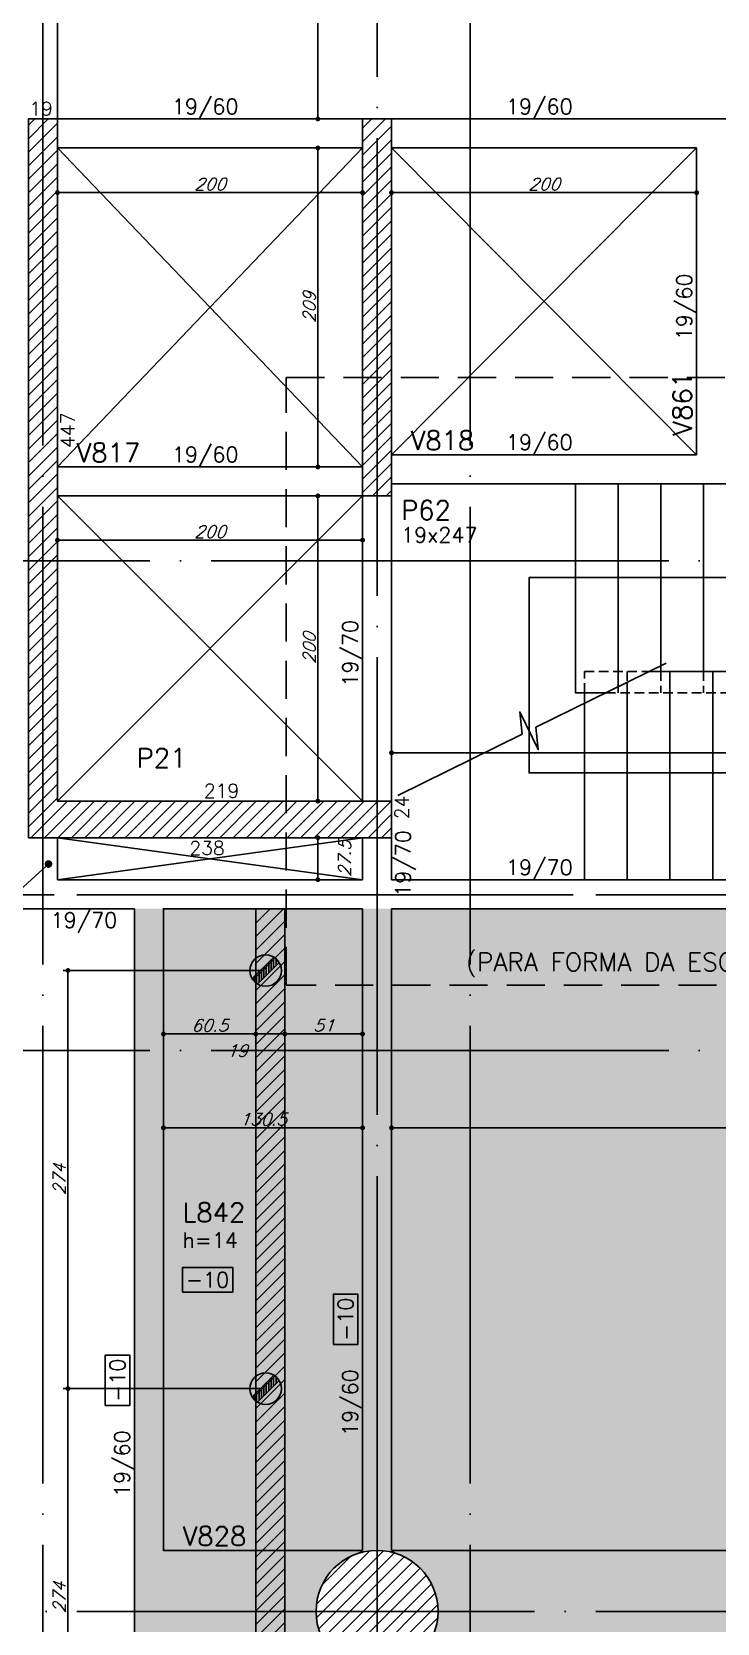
# Model space of a CAD drawing. Extents: x -5173 to 5397, y -2411 to 2089.
# Drawn here: x 1278 to 1727, y -492 to 551 of the extents above; entities that cross this region are included whole.
import ezdxf
from ezdxf import colors
from ezdxf.entities.mleader import LeaderData, LeaderLine
from ezdxf.enums import TextEntityAlignment as Align
from ezdxf.math import Vec2, Vec3

# ---------------------------------------------------------------- set-up
doc = ezdxf.new("R2010")
doc.units = 0
doc.header["$LTSCALE"] = 50
doc.header["$MEASUREMENT"] = 0
doc.linetypes.add('DASHED', pattern=[0.75, 0.5, -0.25])
doc.linetypes.add('EIXO', pattern=[6.8, 6, -0.4, 0, -0.4])
doc.layers.get('0').update_dxf_attribs({"linetype": 'CONTINUOUS'})
doc.layers.get('DEFPOINTS').update_dxf_attribs({"linetype": 'CONTINUOUS'})
for name, color, linetype in [('F-ARM', 6, 'CONTINUOUS'), ('F-AUX', 2, 'CONTINUOUS'), ('F-AUX-RED', 1, 'CONTINUOUS'), ('F-COTAS', 106, 'CONTINUOUS'), ('F-EIXO', 12, 'EIXO'), ('F-ESC-PROJ', 1, 'CONTINUOUS'), ('F-ESCADAS', 2, 'CONTINUOUS'), ('F-LAJES-DIM', 2, 'CONTINUOUS'), ('F-LAJES-NOME', 4, 'CONTINUOUS'), ('F-LAJES-R', 254, 'CONTINUOUS'), ('F-LEADER', 1, 'CONTINUOUS'), ('F-MURETA', 91, 'CONTINUOUS'), ('F-PILARES-DIM', 172, 'CONTINUOUS'), ('F-PILARES-HACH', 174, 'CONTINUOUS'), ('F-PILARES-NOME', 170, 'CONTINUOUS'), ('F-PILARES-S', 170, 'CONTINUOUS'), ('F-TEXTO', 6, 'CONTINUOUS'), ('F-TEXTO-YELLOW', 2, 'CONTINUOUS'), ('F-VIGAS', 3, 'CONTINUOUS'), ('F-VIGAS-DIM', 2, 'CONTINUOUS'), ('F-VIGAS-NOME', 4, 'CONTINUOUS'), ('F-VÃO', 1, 'CONTINUOUS')]:
    doc.layers.add(name, color=color, linetype=linetype)
doc.layers.add('F-DESNIVEL-2', color=7, linetype='CONTINUOUS', true_color=0xffd1e8)
doc.layers.add('F-REV', color=1, linetype='CONTINUOUS', plot=False)
doc.styles.add('5385-ARQ-PB-BAS-PLA-TER-TORRE-A-106-TXT$0$R60-75', font='simplex.shx', dxfattribs={"height": 0.1125})
doc.styles.add('CP-TEXT-INCL', font='simplex.shx', dxfattribs={"oblique": 20})
doc.styles.add('CP-TEXTO', font='simplex.shx')
doc.styles.add('MCP', font='simplex.shx')
doc.styles.add('ROMANS', font='simplex.shx')
doc.styles.get("Standard").update_dxf_attribs({"font": 'simplex.shx'})
doc.dimstyles.new('CP-COTAS-50', dxfattribs={"dimscale": 0.64, "dimtxt": 12.5, "dimasz": 5, "dimexe": 5, "dimexo": 5, "dimgap": 2.5, "dimtad": 1, "dimdec": 1, "dimdsep": 46, "dimtxsty": 'CP-TEXT-INCL', "dimblk1": 'DOT', "dimblk2": 'DOT', "dimsah": 1, "dimcen": 9, "dimclrd": 256, "dimclre": 256, "dimclrt": 256, "dimadec": 0, "dimazin": 0, "dimtfac": 1, "dimtdec": 1, "dimtmove": 2, "dimatfit": 3, "dimldrblk": 'DOT', "dimfxl": 0, "dimtolj": 1, "dimarcsym": 0})

# ---------------------------------------------------------------- blocks, each defined once
blk = doc.blocks.new('*U4')
at = {"layer": 'F-LAJES-DIM', "color": 1}
blk.add_lwpolyline([(0, 0), (33, 0), (33, 16), (0, 16)], close=True, dxfattribs=at)
at = {"layer": 'F-LAJES-DIM', "style": 'MCP'}
blk.add_attdef('DIM', text='', height=10, dxfattribs=at).set_placement((16.5, 8), align=Align.MIDDLE_CENTER)
blk = doc.blocks.new('*U7')
at = {"layer": 'F-VIGAS-DIM', "color": 1}
blk.add_lwpolyline([(0, 0), (33, 0), (33, 16), (0, 16)], close=True, dxfattribs=at)
at = {"layer": 'F-VIGAS-DIM', "style": 'MCP'}
blk.add_attdef('DIM', text='', height=10, dxfattribs=at).set_placement((16.5, 8), align=Align.MIDDLE_CENTER)
blk = doc.blocks.new('_DOT')
at = {"color": 0, "linetype": 'ByBlock'}
blk.add_line((-0.5, 0), (-1, 0), dxfattribs=at)
at = {"color": 0, "linetype": 'ByBlock', "const_width": 0.5}
blk.add_lwpolyline([(-0.25, 0, 1), (0.25, 0, 1)], format="xyb", close=True, dxfattribs=at)
blk = doc.blocks.new('*D33')
at = {"layer": 'DEFPOINTS', "color": 0, "linetype": 'Continuous', "transparency": 16777216}
for p in [(1465.7, 22.5), (1465.7, 22.5), (1465.7, -5)]:
    blk.add_point(p, dxfattribs=at)
at = {"layer": 'F-COTAS', "linetype": 'Continuous', "lineweight": -2, "transparency": 16777216}
blk.add_line((1465.7, -1.8), (1465.7, 19.3), dxfattribs=at)
at = {"layer": 'F-COTAS', "linetype": 'Continuous', "lineweight": -2, "transparency": 16777216, "xscale": 3.2, "yscale": 3.2, "zscale": 3.2}
for p, rotation in [((1465.7, 22.5), 90), ((1465.7, -5), 270)]:
    blk.add_blockref('_DOT', p, dxfattribs=dict(at, rotation=rotation))
at = {"layer": 'F-COTAS', "linetype": 'Continuous', "transparency": 16777216, "insert": (1483.3, 8.7), "char_height": 8, "attachment_point": 5, "rotation": 90, "style": 'CP-TEXT-INCL'}
blk.add_mtext('\\A1;27.5', dxfattribs=at)
blk = doc.blocks.new('*D34')
at = {"layer": 'DEFPOINTS', "color": 0, "linetype": 'Continuous', "transparency": 16777216}
for p in [(1465.7, 246.5), (1465.7, 246.5), (1465.7, 46.5)]:
    blk.add_point(p, dxfattribs=at)
at = {"layer": 'F-COTAS', "linetype": 'Continuous', "lineweight": -2, "transparency": 16777216}
blk.add_line((1465.7, 49.7), (1465.7, 243.3), dxfattribs=at)
at = {"layer": 'F-COTAS', "linetype": 'Continuous', "lineweight": -2, "transparency": 16777216, "xscale": 3.2, "yscale": 3.2, "zscale": 3.2}
for p, rotation in [((1465.7, 246.5), 90), ((1465.7, 46.5), 270)]:
    blk.add_blockref('_DOT', p, dxfattribs=dict(at, rotation=rotation))
at = {"layer": 'F-COTAS', "linetype": 'Continuous', "transparency": 16777216, "insert": (1460.1, 146.5), "char_height": 8, "attachment_point": 5, "rotation": 90, "style": 'CP-TEXT-INCL'}
blk.add_mtext('\\A1;200', dxfattribs=at)
blk = doc.blocks.new('*D35')
at = {"layer": 'DEFPOINTS', "color": 0, "linetype": 'Continuous', "transparency": 16777216}
for p in [(1465.7, 474.5), (1465.7, 474.5), (1465.7, 265.5)]:
    blk.add_point(p, dxfattribs=at)
at = {"layer": 'F-COTAS', "linetype": 'Continuous', "lineweight": -2, "transparency": 16777216}
blk.add_line((1465.7, 268.7), (1465.7, 471.3), dxfattribs=at)
at = {"layer": 'F-COTAS', "linetype": 'Continuous', "lineweight": -2, "transparency": 16777216, "xscale": 3.2, "yscale": 3.2, "zscale": 3.2}
for p, rotation in [((1465.7, 474.5), 90), ((1465.7, 265.5), 270)]:
    blk.add_blockref('_DOT', p, dxfattribs=dict(at, rotation=rotation))
at = {"layer": 'F-COTAS', "linetype": 'Continuous', "transparency": 16777216, "insert": (1460.1, 370), "char_height": 8, "attachment_point": 5, "rotation": 90, "style": 'CP-TEXT-INCL'}
blk.add_mtext('\\A1;209', dxfattribs=at)
blk = doc.blocks.new('*D36')
at = {"layer": 'DEFPOINTS', "color": 0, "linetype": 'Continuous', "transparency": 16777216}
for p in [(1465.7, 864.5), (1465.7, 864.5), (1465.7, 493.5)]:
    blk.add_point(p, dxfattribs=at)
at = {"layer": 'F-COTAS', "linetype": 'Continuous', "lineweight": -2, "transparency": 16777216}
blk.add_line((1465.7, 496.7), (1465.7, 861.3), dxfattribs=at)
at = {"layer": 'F-COTAS', "linetype": 'Continuous', "lineweight": -2, "transparency": 16777216, "xscale": 3.2, "yscale": 3.2, "zscale": 3.2}
for p, rotation in [((1465.7, 864.5), 90), ((1465.7, 493.5), 270)]:
    blk.add_blockref('_DOT', p, dxfattribs=dict(at, rotation=rotation))
at = {"layer": 'F-COTAS', "linetype": 'Continuous', "transparency": 16777216, "insert": (1460.1, 679), "char_height": 8, "attachment_point": 5, "rotation": 90, "style": 'CP-TEXT-INCL'}
blk.add_mtext('\\A1;371', dxfattribs=at)
blk = doc.blocks.new('*D120')
at = {"layer": 'DEFPOINTS', "color": 0, "linetype": 'Continuous', "transparency": 16777216}
for p in [(1295, 217.5), (1495, 217.5), (1495, 217.5)]:
    blk.add_point(p, dxfattribs=at)
at = {"layer": 'F-COTAS', "linetype": 'Continuous', "lineweight": -2, "transparency": 16777216}
blk.add_line((1298.2, 217.5), (1491.8, 217.5), dxfattribs=at)
at = {"layer": 'F-COTAS', "linetype": 'Continuous', "lineweight": -2, "transparency": 16777216, "xscale": 3.2, "yscale": 3.2, "zscale": 3.2, "rotation": 180}
blk.add_blockref('_DOT', (1295, 217.5), dxfattribs=at)
at = {"layer": 'F-COTAS', "linetype": 'Continuous', "lineweight": -2, "transparency": 16777216, "xscale": 3.2, "yscale": 3.2, "zscale": 3.2}
blk.add_blockref('_DOT', (1495, 217.5), dxfattribs=at)
at = {"layer": 'F-COTAS', "linetype": 'Continuous', "transparency": 16777216, "insert": (1395, 223.1), "char_height": 8, "attachment_point": 5, "style": 'CP-TEXT-INCL'}
blk.add_mtext('\\A1;200', dxfattribs=at)
blk = doc.blocks.new('*D149')
at = {"layer": 'DEFPOINTS', "color": 0, "linetype": 'Continuous', "transparency": 16777216}
for p in [(1364.5, -167.6), (1495, -167.6), (1495, -167.6)]:
    blk.add_point(p, dxfattribs=at)
at = {"layer": 'F-COTAS', "linetype": 'Continuous', "lineweight": -2, "transparency": 16777216}
blk.add_line((1367.7, -167.6), (1491.8, -167.6), dxfattribs=at)
at = {"layer": 'F-COTAS', "linetype": 'Continuous', "lineweight": -2, "transparency": 16777216, "xscale": 3.2, "yscale": 3.2, "zscale": 3.2, "rotation": 180}
blk.add_blockref('_DOT', (1364.5, -167.6), dxfattribs=at)
at = {"layer": 'F-COTAS', "linetype": 'Continuous', "lineweight": -2, "transparency": 16777216, "xscale": 3.2, "yscale": 3.2, "zscale": 3.2}
blk.add_blockref('_DOT', (1495, -167.6), dxfattribs=at)
at = {"layer": 'F-COTAS', "linetype": 'Continuous', "transparency": 16777216, "insert": (1429.8, -162), "char_height": 8, "attachment_point": 5, "style": 'CP-TEXT-INCL'}
blk.add_mtext('\\A1;130.5', dxfattribs=at)
blk = doc.blocks.new('*D150')
at = {"layer": 'DEFPOINTS', "color": 0, "linetype": 'Continuous', "transparency": 16777216}
for p in [(1514, -167.6), (2225.5, -167.6), (2225.5, -167.6)]:
    blk.add_point(p, dxfattribs=at)
at = {"layer": 'F-COTAS', "linetype": 'Continuous', "lineweight": -2, "transparency": 16777216}
blk.add_line((1517.2, -167.6), (2222.3, -167.6), dxfattribs=at)
at = {"layer": 'F-COTAS', "linetype": 'Continuous', "lineweight": -2, "transparency": 16777216, "xscale": 3.2, "yscale": 3.2, "zscale": 3.2, "rotation": 180}
blk.add_blockref('_DOT', (1514, -167.6), dxfattribs=at)
at = {"layer": 'F-COTAS', "linetype": 'Continuous', "lineweight": -2, "transparency": 16777216, "xscale": 3.2, "yscale": 3.2, "zscale": 3.2}
blk.add_blockref('_DOT', (2225.5, -167.6), dxfattribs=at)
at = {"layer": 'F-COTAS', "linetype": 'Continuous', "transparency": 16777216, "insert": (1869.8, -162), "char_height": 8, "attachment_point": 5, "style": 'CP-TEXT-INCL'}
blk.add_mtext('\\A1;711.5', dxfattribs=at)
blk = doc.blocks.new('*D162')
at = {"layer": 'DEFPOINTS', "color": 0, "linetype": 'Continuous', "transparency": 16777216}
for p in [(1364.5, -106.1), (1425, -106.1), (1425, -106.1)]:
    blk.add_point(p, dxfattribs=at)
at = {"layer": 'F-COTAS', "linetype": 'Continuous', "lineweight": -2, "transparency": 16777216}
blk.add_line((1367.7, -106.1), (1421.8, -106.1), dxfattribs=at)
at = {"layer": 'F-COTAS', "linetype": 'Continuous', "lineweight": -2, "transparency": 16777216, "xscale": 3.2, "yscale": 3.2, "zscale": 3.2, "rotation": 180}
blk.add_blockref('_DOT', (1364.5, -106.1), dxfattribs=at)
at = {"layer": 'F-COTAS', "linetype": 'Continuous', "lineweight": -2, "transparency": 16777216, "xscale": 3.2, "yscale": 3.2, "zscale": 3.2}
blk.add_blockref('_DOT', (1425, -106.1), dxfattribs=at)
at = {"layer": 'F-COTAS', "linetype": 'Continuous', "transparency": 16777216, "insert": (1394.8, -100.5), "char_height": 8, "attachment_point": 5, "style": 'CP-TEXT-INCL'}
blk.add_mtext('\\A1;60.5', dxfattribs=at)
blk = doc.blocks.new('*D163')
at = {"layer": 'DEFPOINTS', "color": 0, "linetype": 'Continuous', "transparency": 16777216}
for p in [(1444, -106.1), (1495, -106.1), (1495, -106.1)]:
    blk.add_point(p, dxfattribs=at)
at = {"layer": 'F-COTAS', "linetype": 'Continuous', "lineweight": -2, "transparency": 16777216}
blk.add_line((1447.2, -106.1), (1491.8, -106.1), dxfattribs=at)
at = {"layer": 'F-COTAS', "linetype": 'Continuous', "lineweight": -2, "transparency": 16777216, "xscale": 3.2, "yscale": 3.2, "zscale": 3.2, "rotation": 180}
blk.add_blockref('_DOT', (1444, -106.1), dxfattribs=at)
at = {"layer": 'F-COTAS', "linetype": 'Continuous', "lineweight": -2, "transparency": 16777216, "xscale": 3.2, "yscale": 3.2, "zscale": 3.2}
blk.add_blockref('_DOT', (1495, -106.1), dxfattribs=at)
at = {"layer": 'F-COTAS', "linetype": 'Continuous', "transparency": 16777216, "insert": (1469.5, -100.5), "char_height": 8, "attachment_point": 5, "style": 'CP-TEXT-INCL'}
blk.add_mtext('\\A1;51', dxfattribs=at)
blk = doc.blocks.new('*D161')
at = {"layer": 'DEFPOINTS', "color": 0, "linetype": 'Continuous', "transparency": 16777216}
for p in [(1444, -106.1), (1425, -115.4), (1444, -115.4)]:
    blk.add_point(p, dxfattribs=at)
at = {"layer": 'F-COTAS', "linetype": 'Continuous', "lineweight": -2, "transparency": 16777216}
for p, q in [((1425, -112.2), (1425, -102.9)), ((1444, -112.2), (1444, -102.9)), ((1428.2, -106.1), (1440.8, -106.1))]:
    blk.add_line(p, q, dxfattribs=at)
at = {"layer": 'F-COTAS', "linetype": 'Continuous', "lineweight": -2, "transparency": 16777216, "xscale": 3.2, "yscale": 3.2, "zscale": 3.2, "rotation": 180}
blk.add_blockref('_DOT', (1425, -106.1), dxfattribs=at)
at = {"layer": 'F-COTAS', "linetype": 'Continuous', "lineweight": -2, "transparency": 16777216, "xscale": 3.2, "yscale": 3.2, "zscale": 3.2}
blk.add_blockref('_DOT', (1444, -106.1), dxfattribs=at)
at = {"layer": 'F-COTAS', "linetype": 'Continuous', "transparency": 16777216, "insert": (1412.7, -117), "char_height": 8, "attachment_point": 5, "style": 'CP-TEXT-INCL'}
blk.add_mtext('\\A1;19', dxfattribs=at)
blk = doc.blocks.new('*U195')
at = {"layer": 'F-EIXO'}
blk.add_line((0, 0), (0, -3126.4), dxfattribs=at)
at = {"layer": 'F-TEXTO', "style": 'ROMANS'}
blk.add_attdef('EIXO', text='', height=17.5, rotation=360, dxfattribs=at).set_placement((0, 28.2), align=Align.MIDDLE_CENTER)
blk = doc.blocks.new('*U197')
at = {"layer": 'F-EIXO'}
blk.add_line((0, 0), (7285, 0), dxfattribs=at)
at = {"layer": 'F-TEXTO', "style": 'ROMANS'}
blk.add_attdef('EIXO', text='', height=17.5, dxfattribs=at).set_placement((-28.2072, 0), align=Align.MIDDLE_CENTER)
blk = doc.blocks.new('*U198')
at = {"layer": 'F-EIXO'}
blk.add_line((0, 0), (7197, 0), dxfattribs=at)
at = {"layer": 'F-TEXTO', "style": 'ROMANS'}
blk.add_attdef('EIXO', text='', height=17.5, dxfattribs=at).set_placement((-28.2072, 0), align=Align.MIDDLE_CENTER)
blk = doc.blocks.new('*U186')
at = {"layer": 'F-EIXO'}
blk.add_line((0, 0), (0, -3027.9), dxfattribs=at)
at = {"layer": 'F-TEXTO', "style": 'ROMANS'}
blk.add_attdef('EIXO', text='', height=17.5, rotation=360, dxfattribs=at).set_placement((0, 28.2), align=Align.MIDDLE_CENTER)
blk = doc.blocks.new('*U207')
at = {"layer": 'F-EIXO'}
blk.add_line((0, 0), (7285, 0), dxfattribs=at)
at = {"layer": 'F-TEXTO', "style": 'ROMANS'}
blk.add_attdef('EIXO', text='', height=17.5, dxfattribs=at).set_placement((-28.2072, 0), align=Align.MIDDLE_CENTER)
blk = doc.blocks.new('*U180')
at = {"layer": 'F-EIXO'}
blk.add_line((0, 0), (7197, 0), dxfattribs=at)
at = {"layer": 'F-TEXTO', "style": 'ROMANS'}
blk.add_attdef('EIXO', text='', height=17.5, dxfattribs=at).set_placement((-28.2072, 0), align=Align.MIDDLE_CENTER)
blk = doc.blocks.new('*U182')
at = {"layer": 'F-EIXO'}
blk.add_line((0, 0), (0, -3126.4), dxfattribs=at)
at = {"layer": 'F-TEXTO', "style": 'ROMANS'}
blk.add_attdef('EIXO', text='', height=17.5, rotation=360, dxfattribs=at).set_placement((0, 28.2), align=Align.MIDDLE_CENTER)
blk = doc.blocks.new('*D609')
at = {"layer": 'DEFPOINTS', "color": 0, "linetype": 'Continuous', "transparency": 16777216}
for p in [(1295, 442.3), (1495, 445.2), (1495, 445.2)]:
    blk.add_point(p, dxfattribs=at)
at = {"layer": 'F-COTAS', "linetype": 'Continuous', "lineweight": -2, "transparency": 16777216}
for p, q in [((1295, 445.5), (1295, 448.4)), ((1298.2, 445.2), (1491.8, 445.2))]:
    blk.add_line(p, q, dxfattribs=at)
at = {"layer": 'F-COTAS', "linetype": 'Continuous', "lineweight": -2, "transparency": 16777216, "xscale": 3.2, "yscale": 3.2, "zscale": 3.2, "rotation": 180}
blk.add_blockref('_DOT', (1295, 445.2), dxfattribs=at)
at = {"layer": 'F-COTAS', "linetype": 'Continuous', "lineweight": -2, "transparency": 16777216, "xscale": 3.2, "yscale": 3.2, "zscale": 3.2}
blk.add_blockref('_DOT', (1495, 445.2), dxfattribs=at)
at = {"layer": 'F-COTAS', "linetype": 'Continuous', "transparency": 16777216, "insert": (1395, 450.8), "char_height": 8, "attachment_point": 5, "style": 'CP-TEXT-INCL'}
blk.add_mtext('\\A1;200', dxfattribs=at)
blk = doc.blocks.new('*D610')
at = {"layer": 'DEFPOINTS', "color": 0, "linetype": 'Continuous', "transparency": 16777216}
for p in [(1714, 445.2), (1514, 437), (1714, 437)]:
    blk.add_point(p, dxfattribs=at)
at = {"layer": 'F-COTAS', "linetype": 'Continuous', "lineweight": -2, "transparency": 16777216}
for p, q in [((1514, 440.2), (1514, 448.4)), ((1714, 440.2), (1714, 448.4)), ((1517.2, 445.2), (1710.8, 445.2))]:
    blk.add_line(p, q, dxfattribs=at)
at = {"layer": 'F-COTAS', "linetype": 'Continuous', "lineweight": -2, "transparency": 16777216, "xscale": 3.2, "yscale": 3.2, "zscale": 3.2, "rotation": 180}
blk.add_blockref('_DOT', (1514, 445.2), dxfattribs=at)
at = {"layer": 'F-COTAS', "linetype": 'Continuous', "lineweight": -2, "transparency": 16777216, "xscale": 3.2, "yscale": 3.2, "zscale": 3.2}
blk.add_blockref('_DOT', (1714, 445.2), dxfattribs=at)
at = {"layer": 'F-COTAS', "linetype": 'Continuous', "transparency": 16777216, "insert": (1614, 450.8), "char_height": 8, "attachment_point": 5, "style": 'CP-TEXT-INCL'}
blk.add_mtext('\\A1;200', dxfattribs=at)
blk = doc.blocks.new('PONTO ANCORAGEM_EST')
at = {"layer": 'F-ARM'}
h = blk.add_hatch(dxfattribs=at)
h.set_pattern_fill('ANSI31', color=2, scale=0.5)
h.set_pattern_definition([(45, (0, 0), (-1.122532, 1.122532), [])])
h.paths.add_polyline_path([(-1159.6, 5937.1), (-1179.6, 5937.1), (-1179.6, 5932.1), (-1159.6, 5932.1)])
at = {"layer": 'F-ARM', "color": 3, "elevation": 0}
blk.add_lwpolyline([(-1179.6, 5932.1), (-1159.6, 5932.1), (-1159.6, 5937.1), (-1179.6, 5937.1)], close=True, dxfattribs=at)
at = {"layer": 'F-ARM', "color": 3}
blk.add_circle((-1169.6, 5934.6, 0), 10.3, dxfattribs=at)
blk = doc.blocks.new('*D753')
at = {"layer": 'DEFPOINTS', "color": 0, "linetype": 'Continuous', "transparency": 16777216}
for p in [(1431.5, -64.5), (1301.9, -338.5), (1431.5, -338.5)]:
    blk.add_point(p, dxfattribs=at)
at = {"layer": 'F-COTAS', "linetype": 'Continuous', "lineweight": -2, "transparency": 16777216}
for p, q in [((1428.3, -64.5), (1298.7, -64.5)), ((1301.9, -67.7), (1301.9, -335.3)), ((1428.3, -338.5), (1298.7, -338.5))]:
    blk.add_line(p, q, dxfattribs=at)
at = {"layer": 'F-COTAS', "linetype": 'Continuous', "lineweight": -2, "transparency": 16777216, "xscale": 3.2, "yscale": 3.2, "zscale": 3.2}
for p, rotation in [((1301.9, -64.5), 90), ((1301.9, -338.5), 270)]:
    blk.add_blockref('_DOT', p, dxfattribs=dict(at, rotation=rotation))
at = {"layer": 'F-COTAS', "linetype": 'Continuous', "transparency": 16777216, "insert": (1296.3, -201.5), "char_height": 8, "attachment_point": 5, "rotation": 90, "style": 'CP-TEXT-INCL'}
blk.add_mtext('\\A1;274', dxfattribs=at)
blk = doc.blocks.new('*D754')
at = {"layer": 'DEFPOINTS', "color": 0, "linetype": 'Continuous', "transparency": 16777216}
for p in [(1431.5, -338.5), (1301.9, -612.5), (1431.5, -612.5)]:
    blk.add_point(p, dxfattribs=at)
at = {"layer": 'F-COTAS', "linetype": 'Continuous', "lineweight": -2, "transparency": 16777216}
for p, q in [((1428.3, -338.5), (1298.7, -338.5)), ((1301.9, -341.7), (1301.9, -609.3)), ((1428.3, -612.5), (1298.7, -612.5))]:
    blk.add_line(p, q, dxfattribs=at)
at = {"layer": 'F-COTAS', "linetype": 'Continuous', "lineweight": -2, "transparency": 16777216, "xscale": 3.2, "yscale": 3.2, "zscale": 3.2}
for p, rotation in [((1301.9, -338.5), 90), ((1301.9, -612.5), 270)]:
    blk.add_blockref('_DOT', p, dxfattribs=dict(at, rotation=rotation))
at = {"layer": 'F-COTAS', "linetype": 'Continuous', "transparency": 16777216, "insert": (1296.3, -475.5), "char_height": 8, "attachment_point": 5, "rotation": 90, "style": 'CP-TEXT-INCL'}
blk.add_mtext('\\A1;274', dxfattribs=at)
blk = doc.blocks.new('*D769')
at = {"layer": 'DEFPOINTS', "color": 0, "linetype": 'Continuous', "transparency": 16777216}
for p in [(1514, 78.1), (2140.5, 78.1), (2140.5, 78.1)]:
    blk.add_point(p, dxfattribs=at)
at = {"layer": 'F-COTAS', "linetype": 'Continuous', "lineweight": -2, "transparency": 16777216}
blk.add_line((1517.2, 78.1), (2137.3, 78.1), dxfattribs=at)
at = {"layer": 'F-COTAS', "linetype": 'Continuous', "lineweight": -2, "transparency": 16777216, "xscale": 3.2, "yscale": 3.2, "zscale": 3.2, "rotation": 180}
blk.add_blockref('_DOT', (1514, 78.1), dxfattribs=at)
at = {"layer": 'F-COTAS', "linetype": 'Continuous', "lineweight": -2, "transparency": 16777216, "xscale": 3.2, "yscale": 3.2, "zscale": 3.2}
blk.add_blockref('_DOT', (2140.5, 78.1), dxfattribs=at)
at = {"layer": 'F-COTAS', "linetype": 'Continuous', "transparency": 16777216, "insert": (1824.9, 83.7), "char_height": 8, "attachment_point": 5, "style": 'CP-TEXT-INCL'}
blk.add_mtext('\\A1;626.5', dxfattribs=at)
blk = doc.blocks.new('A$C3F1128F2')
at = {"layer": 'F-AUX'}
h = blk.add_hatch(color=1, dxfattribs=at)
edge = h.paths.add_edge_path()
edge.add_arc((378.5, 18.6), 3, 0, 360)
at = {"layer": 'F-AUX', "color": 1}
blk.add_circle((378.5, 18.6), 3, dxfattribs=at)
at = {"layer": 'F-AUX-RED'}
blk.add_lwpolyline([(378.5, 18.6), (90.1, 18.5), (90.1, 146.5), (316.5, 146.5)], dxfattribs=at)
blk.add_solid([(304.5, 144.5), (316.5, 146.5), (304.5, 148.5)], dxfattribs=at)
at = {"layer": 'F-ESC-PROJ', "linetype": 'DASHED', "ltscale": 0.25}
for points in [[(126.5, 71), (126.5, 85), (169.1, 85)], [(154.5, 85), (154.5, 77.8)], [(176.5, 85), (176.5, 71)], [(204.5, 85), (204.5, 71)], [(232.5, 85), (232.5, 71)], [(260.5, 85), (260.5, 71)], [(288.5, 85), (288.5, 71)], [(316.5, 85), (316.5, 71)], [(148.5, 74.9), (148.5, 71)], [(140.6, 71), (316.5, 71)]]:
    blk.add_lwpolyline(points, dxfattribs=at)
at = {"layer": 'F-ESCADAS', "linetype": 'Continuous'}
for points in [[(120.5, 208), (120.5, 71), (124.5, 71)], [(148.5, 208), (148.5, 74.9)], [(176.5, 208), (176.5, 85)], [(204.5, 208), (204.5, 85)], [(232.5, 208), (232.5, 85)], [(260.5, 208), (260.5, 85)], [(288.5, 208), (288.5, 85)], [(316.5, 208), (316.5, 85)], [(169.1, 85), (378.5, 85)], [(182.5, 85), (182.5, -51.5)], [(210.5, 85), (210.5, -51.5)], [(238.5, 85), (238.5, -51.5)], [(266.5, 85), (266.5, -51.5)], [(294.5, 85), (294.5, -51.5)], [(322.5, 85), (322.5, -51.5)], [(350.5, 85), (350.5, -51.5)], [(378.5, 85), (378.5, -51.5)], [(154.5, 77.8), (154.5, -51.5)], [(124.5, 71), (140.6, 71)], [(126.5, 71), (126.5, 64.1)], [(126.5, 64.1), (126.5, -51.5)]]:
    blk.add_lwpolyline(points, dxfattribs=at)
at = {"layer": 'F-LEADER'}
blk.add_lwpolyline([(180.1, 90.4), (94.6, 48.4), (96.2, 33.8), (84, 58.5), (85.6, 43.9), (4.2, 3.7)], dxfattribs=at)
at = {"layer": 'F-TEXTO-YELLOW', "char_height": 11.2, "width": 61.38, "attachment_point": 9, "style": '5385-ARQ-PB-BAS-PLA-TER-TORRE-A-106-TXT$0$R60-75'}
for s, insert in [('D', (325.3, 130.9)), ('S', (388.2, 1.9))]:
    blk.add_mtext(s, dxfattribs=dict(at, insert=insert))

msp = doc.modelspace()

# ---------------------------------------------------------------- hatches: boundary and pattern name
at = {"layer": 'F-MURETA'}
h = msp.add_hatch(dxfattribs=at)
h.set_pattern_fill('ANSI31', color=1, scale=50)
h.paths.add_polyline_path([(3199.5, -275.5), (3180.5, -275.5), (3180.5, -896.5), (1444, -896.5), (1444, -24), (1425, -24), (1425, -915.5), (1444, -915.5), (3199.5, -915.5)])
at = {"layer": 'F-PILARES-HACH', "linetype": 'Continuous'}
h = msp.add_hatch(dxfattribs=at)
h.set_pattern_fill('ANSI31', color=256, scale=50, style=0)
h.paths.add_polyline_path([(1276, 22.5), (1514, 22.5), (1514, 46.5), (1295, 46.5), (1295, 493.5), (1276, 493.5)], flags=16)
h = msp.add_hatch(dxfattribs=at)
h.set_pattern_fill('ANSI31', color=256, scale=50, style=0)
h.paths.add_polyline_path([(1495, 246.5), (1514, 246.5), (1514, 493.5), (1495, 493.5)], flags=16)
h = msp.add_hatch(dxfattribs=at)
h.set_pattern_fill('ANSI31', color=256, scale=50)
edge = h.paths.add_edge_path()
edge.add_arc((1504.5, -484.5), 40, 0, 360)

# ---------------------------------------------------------------- linework, layer by layer
at = {"layer": 'F-AUX-RED', "color": 4, "linetype": 'DASHED'}
msp.add_lwpolyline([(1445, -74), (1445, 324), (2289.5, 324), (2289.5, -74), (1445, -74)], dxfattribs=at)
at = {"layer": 'F-DESNIVEL-2', "linetype": 'Continuous'}
for points in [[(1364.5, -484.5), (1364.5, -24), (1345.5, -24)], [(1364.5, -484.5), (1345.5, -24), (1345.5, -484.5)], [(1495, -24), (1364.5, -24), (1364.5, -444.5)], [(1495, -24), (1364.5, -444.5), (1495, -24)], [(1495, -24), (1364.5, -444.5), (1495, -444.5)], [(1514, -24), (1495, -24), (1495, -444.5)], [(1514, -24), (1495, -444.5), (1503.987, -444.5)], [(1495, -24), (1495, -444.5), (1495, -24)], [(1514, -24), (1503.987, -444.5), (1504.5, -444.398)], [(1514, -24), (1504.5, -444.398), (1505.013, -444.5)], [(1514, -24), (1505.013, -444.5), (1514, -444.5)], [(1514, -24), (1514, -444.5), (2147.5, -24)], [(1514, -24), (2147.5, -24), (1514, -24)], [(1514, -444.5), (2225.5, -444.5), (2147.5, -24)], [(1514, -444.5), (2147.5, -24), (1514, -444.5)], [(1467.451, -469.154), (1476.144, -456.144), (1364.5, -444.5)], [(1476.144, -456.144), (1489.154, -447.451), (1364.5, -444.5)], [(1364.5, -444.5), (1489.154, -447.451), (1495, -444.5)], [(1364.5, -444.5), (1364.5, -524.5), (1489.154, -521.549)], [(1364.5, -444.5), (1489.154, -521.549), (1476.144, -512.856)], [(1364.5, -444.5), (1476.144, -512.856), (1467.451, -499.846)], [(1364.5, -444.5), (1467.451, -499.846), (1464.398, -484.5)], [(1364.5, -444.5), (1464.398, -484.5), (1467.451, -469.154)], [(1489.154, -447.451), (1495, -446.288), (1495, -444.5)], [(2225.5, -444.5), (1514, -444.5), (1519.846, -447.451)], [(1519.846, -447.451), (1514, -444.5), (1514, -446.288)], [(2225.5, -444.5), (1519.846, -447.451), (1532.856, -456.144)], [(2225.5, -444.5), (1532.856, -456.144), (1541.549, -469.154)], [(2225.5, -444.5), (1541.549, -469.154), (1544.602, -484.5)], [(2225.5, -444.5), (1544.602, -484.5), (2219.654, -447.451)], [(1544.602, -484.5), (2206.644, -456.144), (2219.654, -447.451)], [(1544.602, -484.5), (2197.951, -469.154), (2206.644, -456.144)], [(1544.602, -484.5), (2194.898, -484.5), (2197.951, -469.154)], [(1364.5, -976.5), (1364.5, -484.5), (1345.5, -484.5)], [(1364.5, -976.5), (1345.5, -484.5), (1345.5, -995.5)], [(1364.5, -484.5), (1345.5, -484.5), (1364.5, -484.5)], [(1544.602, -484.5), (1541.549, -499.846), (2225.5, -524.5)], [(1544.602, -484.5), (2225.5, -524.5), (2219.654, -521.549)], [(1544.602, -484.5), (2219.654, -521.549), (2206.644, -512.856)], [(1544.602, -484.5), (2206.644, -512.856), (2197.951, -499.846)], [(1544.602, -484.5), (2197.951, -499.846), (2194.898, -484.5)]]:
    msp.add_solid(points, dxfattribs=at)
at = {"layer": 'F-EIXO'}
msp.add_line((-3768.53, -15), (3491.131, -15), dxfattribs=at)
at = {"layer": 'F-LAJES-R', "linetype": 'Continuous'}
for points in [[(1495, -24), (1364.5, -24), (1364.5, -444.5), (1495, -444.5), (1495, -24)], [(2147.5, -24), (1514, -24), (1514, -444.5), (2225.5, -444.5), (2225.5, -24), (2214.5, -24), (2147.5, -24)]]:
    msp.add_lwpolyline(points, dxfattribs=at)
at = {"layer": 'F-MURETA', "color": 2}
for p, q in [((1444, -24), (1425, -24)), ((1425, -915.5), (1425, -24)), ((1444, -896.5), (1444, -24))]:
    msp.add_line(p, q, dxfattribs=at)
at = {"layer": 'F-PILARES-S', "linetype": 'Continuous'}
for points in [[(1276, 22.5), (1514, 22.5), (1514, 46.5), (1295, 46.5), (1295, 493.5), (1276, 493.5), (1276, 22.5)], [(1495, 246.5), (1514, 246.5), (1514, 493.5), (1495, 493.5), (1495, 246.5)]]:
    msp.add_lwpolyline(points, dxfattribs=at)
msp.add_circle((1504.5, -484.5), 40, dxfattribs=at)
at = {"layer": 'F-VIGAS'}
for points in [[(1295, 493.5), (1295, 809.5)], [(1495, 493.5), (1295, 493.5)], [(1723.5, 493.5), (1514, 493.5)], [(1933, 493.5), (1723.5, 493.5)], [(1295, 474.5), (1495, 474.5)], [(1514, 474.5), (1714, 474.5)], [(1714, 474.5), (1714, 273.5)], [(1714, 273.5), (1514, 273.5)], [(1495, 265.5), (1295, 265.5)], [(1514, 254.5), (1723.5, 254.5)], [(1723.5, 254.5), (1933, 254.5)], [(1295, 246.5), (1495, 246.5)], [(1495, 246.5), (1495, 46.5)], [(1514, 46.5), (1514, 246.5)], [(1295, -5), (1295, 22.5)], [(1495, 22.5), (1495, -5)], [(1514, -5), (1514, 22.5)], [(1355, -5), (1295, -5)], [(1495, -5), (1355, -5)], [(2140.5, -5), (1514, -5)], [(605.5, -24), (1285.5, -24)], [(1285.5, -24), (1345.5, -24)], [(1345.5, -24), (1345.5, -484.5)], [(1364.5, -24), (1495, -24)], [(1364.5, -444.5), (1364.5, -24)], [(1495, -24), (1495, -444.5)], [(1514, -24), (2147.5, -24)], [(1514, -444.5), (1514, -24)], [(1495, -444.5), (1364.5, -444.5)], [(2225.5, -444.5), (1514, -444.5)], [(1345.5, -484.5), (1345.5, -995.5)]]:
    msp.add_lwpolyline(points, dxfattribs=at)
at = {"layer": 'F-VÃO'}
for p, q in [((1295, 265.5), (1495, 474.5)), ((1295, 474.5), (1495, 265.5)), ((1514, 273.5), (1714, 474.5)), ((1514, 474.5), (1714, 273.5)), ((1295, 46.5), (1495, 246.5)), ((1295, 246.5), (1495, 46.5)), ((1295, -5), (1495, 22.5)), ((1295, 22.5), (1495, -5))]:
    msp.add_line(p, q, dxfattribs=at)

# ---------------------------------------------------------------- block references
at = {"layer": 'F-ARM', "rotation": 45}
for p in [(6454.891, -3433.893, 0), (6454.891, -3707.893, 0)]:
    msp.add_blockref('PONTO ANCORAGEM_EST', p, dxfattribs=at)
at = {"layer": 'F-EIXO', "linetype": 'Continuous'}
for name, p in [('*U182', (1285.5, 1939.842)), ('*U195', (1565.5, 1939.842)), ('*U186', (1504.5, 1841.357)), ('*U180', (-3705.761, 204)), ('*U207', (-3793.715, -15)), ('*U198', (-3705.761, -117)), ('*U197', (-3793.715, -484.5))]:
    msp.add_blockref(name, p, dxfattribs=at)
at = {"layer": 'F-LAJES-DIM', "linetype": 'Continuous'}
msp.add_blockref('*U4', (1376.91, -275.169), dxfattribs=at).add_auto_attribs({'DIM': '-10'})
at = {"layer": 'F-REV', "linetype": 'Continuous'}
msp.add_blockref('A$C3F1128F2', (1514, 46.5), dxfattribs=at)
at = {"layer": 'F-VIGAS-DIM', "linetype": 'Continuous', "rotation": 90}
for p in [(1491.875, -309.5), (1342.375, -349.5)]:
    msp.add_blockref('*U7', p, dxfattribs=at).add_auto_attribs({'DIM': '-10'})

# ---------------------------------------------------------------- texts
at = {"layer": 'F-LAJES-DIM', "linetype": 'Continuous', "style": 'MCP'}
msp.add_text('h=14', height=10, dxfattribs=at).set_placement((1376.91, -246.269))
at = {"layer": 'F-LAJES-NOME', "linetype": 'Continuous', "style": 'MCP'}
msp.add_text('L842', height=12.5, dxfattribs=at).set_placement((1376.91, -229.269))
at = {"layer": 'F-PILARES-DIM', "linetype": 'Continuous', "style": 'MCP'}
for s, height, p in [('19', 9, (1276.5, 495.75)), ('19x247', 10, (1520.25, 215.875)), ('219', 9, (1391, 48.75)), ('238', 9, (1381.5, 11.25))]:
    msp.add_text(s, height=height, dxfattribs=at).set_placement(p)
for s, p in [('447', (1306.25, 277.963)), ('24', (1525.25, 34.697))]:
    msp.add_text(s, height=9, rotation=90, dxfattribs=at).set_placement(p)
at = {"layer": 'F-PILARES-NOME', "linetype": 'Continuous', "style": 'MCP'}
for s, p in [('P62', (1520.25, 230.875)), ('P21', (1346.896, 68.483))]:
    msp.add_text(s, height=12.5, dxfattribs=at).set_placement(p)
at = {"layer": 'F-TEXTO', "color": 3, "insert": (1429.282, -52.921), "char_height": 12, "width": 687.52044, "attachment_point": 1, "style": 'CP-TEXTO'}
msp.add_mtext('\\pi133.47451;(PARA FORMA DA ESCADA 2 VER FOLHA 20)', dxfattribs=at)
at = {"layer": 'F-VIGAS-DIM', "linetype": 'Continuous', "style": 'MCP'}
for s, p in [('19/60', (1370, 496.625)), ('19/60', (1589, 496.625)), ('19/60', (1589, 276.625)), ('19/60', (1370, 268.625)), ('19/70', (1589, -1.875)), ('19/70', (1290.5, -36.5))]:
    msp.add_text(s, height=10, dxfattribs=at).set_placement(p)
for s, p in [('19/60', (1710.875, 348.5)), ('19/70', (1491.875, 121.5)), ('19/70', (1526.5, -16.25)), ('19/60', (1491.875, -369.5)), ('19/60', (1342.375, -409.5))]:
    msp.add_text(s, height=10, rotation=90, dxfattribs=at).set_placement(p)
at = {"layer": 'F-VIGAS-NOME', "linetype": 'Continuous', "style": 'MCP'}
msp.add_text('V861', height=12.5, rotation=90, dxfattribs=at).set_placement((1710.875, 286))
for s, p in [('V818', (1526.5, 276.625)), ('V817', (1307.5, 268.625)), ('V828', (1377, -441.375))]:
    msp.add_text(s, height=12.5, dxfattribs=at).set_placement(p)

# ---------------------------------------------------------------- dimensions: what is measured, and where the dimension line sits
at = {"layer": 'F-COTAS', "linetype": 'Continuous'}
for base, p1, p2, angle, picture, middle in [((1465.67, 864.5), (1465.67, 493.5), (1465.67, 864.5), 270, '*D36', (1460.07, 679)), ((1465.67, 474.5), (1465.67, 265.5), (1465.67, 474.5), 270, '*D35', (1460.07, 370)), ((1465.67, 246.5), (1465.67, 46.5), (1465.67, 246.5), 270, '*D34', (1460.07, 146.5)), ((1495, 217.481), (1295, 217.481), (1495, 217.481), 180, '*D120', (1395, 223.081)), ((1465.67, 22.5), (1465.67, -5), (1465.67, 22.5), 270, '*D33', (1483.27, 8.75)), ((1425, -106.057), (1364.5, -106.057), (1425, -106.057), 180, '*D162', (1394.75, -100.457)), ((1495, -106.057), (1444, -106.057), (1495, -106.057), 180, '*D163', (1469.5, -100.457)), ((1495, -167.594), (1364.5, -167.594), (1495, -167.594), 180, '*D149', (1429.75, -161.994)), ((2225.5, -167.594), (1514, -167.594), (2225.5, -167.594), 180, '*D150', (1869.75, -161.994))]:
    dim = msp.add_linear_dim(base=base, p1=p1, p2=p2, angle=angle, dimstyle='CP-COTAS-50', dxfattribs=at)
    dim.commit()
    dim.dimension.update_dxf_attribs({"geometry": picture, "text_midpoint": middle})
for base, p1, p2, picture, middle in [((1495, 445.211), (1295, 442.321), (1495, 445.211), '*D609', (1395, 450.811)), ((1714, 445.211), (1514, 436.998), (1714, 436.998), '*D610', (1614, 450.811))]:
    dim = msp.add_linear_dim(base=base, p1=p1, p2=p2, dimstyle='CP-COTAS-50', override={"dimfxl": 7.5}, dxfattribs=at)
    dim.commit()
    dim.dimension.update_dxf_attribs({"geometry": picture, "text_midpoint": middle})
for base, p1, p2, picture, middle in [((2140.5, 78.067), (1514, 78.067), (2140.5, 78.067), '*D769', (1824.885, 83.667)), ((1444, -106.057), (1425, -115.389), (1444, -115.389), '*D161', (1412.686, -117.028))]:
    dim = msp.add_linear_dim(base=base, p1=p1, p2=p2, dimstyle='CP-COTAS-50', dxfattribs=at)
    dim.commit()
    dim.dimension.update_dxf_attribs({"geometry": picture, "text_midpoint": middle, "dimtype": 160})
for base, p1, p2, picture, middle in [((1301.855, -338.5), (1431.5, -64.5), (1431.5, -338.5), '*D753', (1296.255, -201.5)), ((1301.855, -612.5), (1431.5, -338.5), (1431.5, -612.5), '*D754', (1296.255, -475.5))]:
    dim = msp.add_linear_dim(base=base, p1=p1, p2=p2, angle=90, dimstyle='CP-COTAS-50', override={"dimfxl": 7.5}, dxfattribs=at)
    dim.commit()
    dim.dimension.update_dxf_attribs({"geometry": picture, "text_midpoint": middle})

# ---------------------------------------------------------------- leaders
at = {"layer": 'F-AUX-RED', "linetype": 'Continuous'}
ml = msp.add_multileader_mtext('Standard', dxfattribs=at)
ml.set_content('', color=256)
ml.set_leader_properties()
ml.set_arrow_properties(name='DOT')
ml.build(insert=Vec2(0, 0))
ml.multileader.update_dxf_attribs({"text_right_attachment_type": 6, "dogleg_length": 0.36, "arrow_head_size": 5})
ctx = ml.context
ctx.base_point, ctx.char_height, ctx.arrow_head_size, ctx.landing_gap_size, ctx.plane_origin, ctx.plane_x_axis, ctx.plane_y_axis = Vec3(1250.847, -79.719), 0.18, 5, 0.09, Vec3(1289.158, 5.258), Vec3(0, 1), Vec3(-1, 0)
ctx.right_attachment, ctx.text_align_type = 6, 2
notes = []
notes.append((ctx, [(0, (1, 1, 0), (1250.937, -29.429), (0, -1), 50.11, [(0, [(1289.158, 5.258)], 0, [])])]))
ctx.mtext.insert, ctx.mtext.text_direction, ctx.mtext.rotation, ctx.mtext.alignment, ctx.mtext.flow_direction = Vec3(1250.757, -79.629), Vec3(0, 1), 1.57079633, 3, 5
for ctx, leaders in notes:
    for number, flags, end, landing, length, lines in leaders:
        leader = LeaderData()
        leader.index, (leader.has_last_leader_line, leader.has_dogleg_vector, leader.attachment_direction) = number, flags
        leader.last_leader_point, leader.dogleg_vector, leader.dogleg_length = Vec3(end), Vec3(landing), length
        for number, points, colour, breaks in lines:
            line = LeaderLine()
            line.index, line.vertices, line.color, line.breaks = number, Vec3.list(points), colors.encode_raw_color(colour), breaks
            leader.lines.append(line)
        ctx.leaders.append(leader)

doc.saveas('drawing.dxf')
